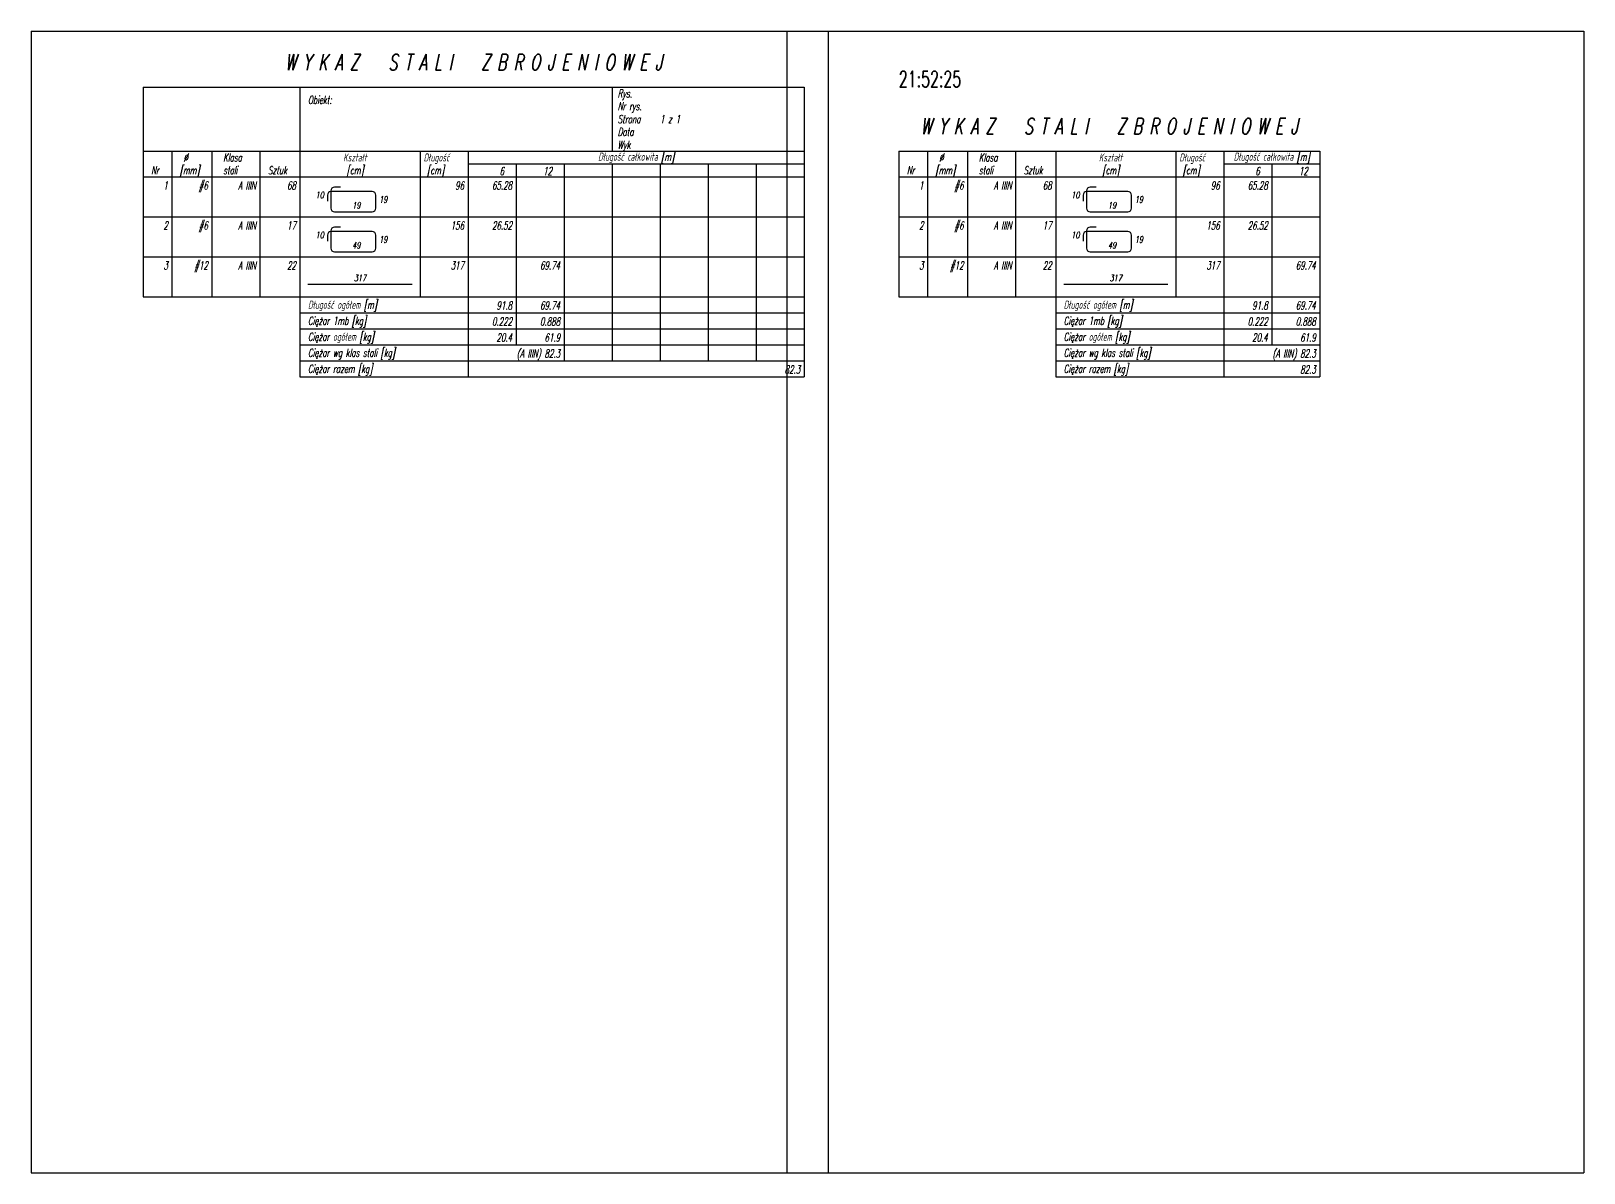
# Model space of a CAD drawing. Header units: millimetres. Extents: x 31098 to 33510, y -57712 to -56998.
# Drawn here: x 32540 to 33510, y -57712 to -56998 of the extents above; entities that cross this region are included whole.
import ezdxf
from ezdxf.enums import TextEntityAlignment as Align

# ---------------------------------------------------------------- set-up
doc = ezdxf.new("R2010")
doc.units = ezdxf.units.MM
doc.header["$LTSCALE"] = 50
doc.layers.add('__NIEDRUK__', color=54, linetype='Continuous', plot=False)
for name, color, linetype in [('ZBROJA_ZESTAWIENIE', 62, 'Continuous'), ('ZBROJA_ZESTAWIENIE1', 252, 'Continuous'), ('ZBROJA_ZESTAWIENIE2', 30, 'Continuous'), ('ZBROJA_ZESTAWIENIE3', 141, 'Continuous'), ('ZBROJA_ZESTAWIENIE4', 210, 'Continuous')]:
    doc.layers.add(name, color=color, linetype=linetype)
doc.styles.add('STYL_ZBROJA', font='romanszb.shx', dxfattribs={"width": 0.65, "oblique": 12})
doc.styles.add('text 2mm', font='romans.shx', dxfattribs={"width": 0.65})

# ---------------------------------------------------------------- blocks, each defined once
blk = doc.blocks.new('_zestawienie')
at = {"layer": 'ZBROJA_ZESTAWIENIE'}
for p, q in [((0, 0), (413, 0)), ((98, 0), (98, -40)), ((293, 0), (293, -40)), ((413, 0), (413, -40)), ((0, -40), (413, -40)), ((0, -40), (0, -48)), ((0, -48), (0, -56)), ((18, -40), (18, -48)), ((18, -48), (18, -56)), ((43, -40), (43, -48)), ((43, -48), (43, -56)), ((73, -40), (73, -48)), ((73, -48), (73, -56)), ((98, -40), (98, -48)), ((98, -48), (98, -56)), ((173, -40), (173, -48)), ((173, -48), (173, -56)), ((203, -40), (203, -48)), ((203, -48), (203, -56)), ((233, -48), (233, -56)), ((263, -48), (263, -56)), ((293, -48), (293, -56)), ((323, -48), (323, -56)), ((353, -48), (353, -56)), ((383, -48), (383, -56)), ((413, -40), (413, -56)), ((413, -48), (413, -56)), ((0, -56), (413, -56)), ((0, -56), (0, -81)), ((18, -56), (18, -81)), ((43, -56), (43, -81)), ((73, -56), (73, -81)), ((98, -56), (98, -81)), ((173, -56), (173, -81)), ((203, -56), (203, -81)), ((233, -56), (233, -81)), ((263, -56), (263, -81)), ((293, -56), (293, -81)), ((323, -56), (323, -81)), ((353, -56), (353, -81)), ((383, -56), (383, -81)), ((413, -56), (413, -81)), ((0, -81), (0, -106)), ((18, -81), (18, -106)), ((43, -81), (43, -106)), ((73, -81), (73, -106)), ((98, -81), (98, -106)), ((173, -81), (173, -106)), ((203, -81), (203, -106)), ((233, -81), (233, -106)), ((263, -81), (263, -106)), ((293, -81), (293, -106)), ((323, -81), (323, -106)), ((353, -81), (353, -106)), ((383, -81), (383, -106)), ((413, -81), (413, -106)), ((0, -106), (0, -131)), ((18, -106), (18, -131)), ((43, -106), (43, -131)), ((73, -106), (73, -131)), ((98, -106), (98, -131)), ((173, -106), (173, -131)), ((203, -106), (203, -131)), ((233, -106), (233, -131)), ((263, -106), (263, -131)), ((293, -106), (293, -131)), ((323, -106), (323, -131)), ((353, -106), (353, -131)), ((383, -106), (383, -131)), ((413, -106), (413, -131)), ((0, -131), (413, -131)), ((98, -131), (98, -181)), ((203, -131), (203, -181)), ((233, -131), (233, -161)), ((263, -131), (263, -161)), ((293, -131), (293, -171)), ((323, -131), (323, -171)), ((353, -131), (353, -171)), ((383, -131), (383, -171)), ((413, -131), (413, -171)), ((413, -131), (413, -171)), ((263, -161), (263, -171)), ((413, -171), (413, -181)), ((98, -181), (413, -181))]:
    blk.add_line(p, q, dxfattribs=at)
at = {"layer": 'ZBROJA_ZESTAWIENIE1'}
for p, q in [((-70, 35), (428, 35)), ((-70, 35), (-70, -678.5)), ((428, 35), (428, -678.5)), ((203, -48), (413, -48)), ((0, -81), (413, -81)), ((0, -106), (413, -106)), ((98, -141), (413, -141)), ((98, -151), (413, -151)), ((98, -161), (413, -161)), ((98, -171), (413, -171)), ((-70, -678.5), (428, -678.5))]:
    blk.add_line(p, q, dxfattribs=at)
at = {"layer": 'ZBROJA_ZESTAWIENIE2'}
blk.add_line((0, 0), (0, -40), dxfattribs=at)
at = {"layer": 'ZBROJA_ZESTAWIENIE3'}
for points in [[(123.35, -62.55), (119.5, -62.55, 0.414214), (117.3, -64.75), (117.3, -75.75, 0.414214), (119.5, -77.95), (143.1, -77.95, 0.414214), (145.3, -75.75), (145.3, -67.5, 0.414214), (143.1, -65.3), (117.35, -65.3, 0.414214), (115.15, -67.5), (115.15, -71.3)], [(123.35, -87.55), (119.5, -87.55, 0.414214), (117.3, -89.75), (117.3, -100.75, 0.414214), (119.5, -102.95), (143.1, -102.95, 0.414214), (145.3, -100.75), (145.3, -92.5, 0.414214), (143.1, -90.3), (117.35, -90.3, 0.414214), (115.15, -92.5), (115.15, -96.3)]]:
    blk.add_lwpolyline(points, format="xyb", dxfattribs=at)
blk.add_lwpolyline([(103, -123.2), (168, -123.2)], dxfattribs=at)
at = {"layer": 'ZBROJA_ZESTAWIENIE2', "style": 'STYL_ZBROJA', "oblique": 12, "width": 0.65}
for s, p in [('Obiekt:', (103, -12)), ('Rys. ', (296.5, -8)), ('Nr rys. ', (296.5, -16)), ('Strona ', (296.5, -24)), ('1 z 1', (323, -24)), ('Data ', (296.5, -32)), ('Wyk ', (296.5, -40)), (' %%c', (23, -48)), ('Klasa', (50, -48)), ('Kształt', (125, -48)), (' Długość', (173, -48)), ('Nr', (5, -56)), ('[mm]', (23, -56)), ('stali', (50, -56)), ('Sztuk', (78, -56)), (' [cm]', (125, -56)), ('  [cm]', (173, -56)), ('Długość ogółem [m]', (103, -140)), ('Ciężar 1mb [kg]', (103, -150)), ('Ciężar ogółem [kg]', (103, -160)), ('Ciężar wg klas stali [kg]', (103, -170)), ('Ciężar razem [kg]', (103, -180))]:
    blk.add_text(s, height=5, dxfattribs=at).set_placement(p, align=Align.BOTTOM_LEFT)
for s, height, p in [('Długość całkowita [m]', 5, (308, -46)), ('19', 4, (133.25, -75.9)), ('49', 4, (133.25, -100.9))]:
    blk.add_text(s, height=height, dxfattribs=at).set_placement(p, align=Align.CENTER)
for s, p in [('#6', (40.5, -64)), ('6', (225.5, -55)), ('12', (255.5, -55)), ('1', (15.5, -64)), ('A IIIN', (70.5, -64)), ('68', (95.5, -64)), ('96', (200.5, -64)), ('65.28', (230.5, -64)), ('2', (15.5, -89)), ('#6', (40.5, -89)), ('A IIIN', (70.5, -89)), ('17', (95.5, -89)), ('156', (200.5, -89)), ('26.52', (230.5, -89)), ('3', (15.5, -114)), ('#12', (40.5, -114)), ('A IIIN', (70.5, -114)), ('22', (95.5, -114)), ('317', (200.5, -114)), ('69.74', (260.5, -114)), ('91.8', (230.5, -139)), ('69.74', (260.5, -139)), ('0.222', (230.5, -149)), ('0.888', (260.5, -149)), ('20.4', (230.5, -159)), ('61.9', (260.5, -159)), ('(A IIIN) 82.3', (260.5, -169)), ('82.3', (410.5, -179))]:
    blk.add_text(s, height=5, dxfattribs=at).set_placement(p, align=Align.RIGHT)
for p in [(112.95, -70.6), (112.95, -95.6)]:
    blk.add_text('10', height=4, dxfattribs=at).set_placement(p, align=Align.BOTTOM_RIGHT)
for p in [(147.4, -70.25), (147.4, -95.25)]:
    blk.add_text('19', height=4, dxfattribs=at).set_placement(p, align=Align.MIDDLE_LEFT)
blk.add_text('317', height=4, dxfattribs=at).set_placement((135.5, -122.55), align=Align.BOTTOM_CENTER)
at = {"layer": 'ZBROJA_ZESTAWIENIE4', "style": 'STYL_ZBROJA', "oblique": 12, "width": 0.65}
blk.add_text('W Y K A Z   S T A L I   Z B R O J E N I O W E J', height=10, dxfattribs=at).set_placement((206.5, 10.5), align=Align.CENTER)
blk = doc.blocks.new('_zestawiejnieM')
at = {"layer": 'ZBROJA_ZESTAWIENIE'}
for p, q in [((0, -40), (263, -40)), ((0, -40), (0, -48)), ((0, -48), (0, -56)), ((18, -40), (18, -48)), ((18, -48), (18, -56)), ((43, -40), (43, -48)), ((43, -48), (43, -56)), ((73, -40), (73, -48)), ((73, -48), (73, -56)), ((98, -40), (98, -48)), ((98, -48), (98, -56)), ((173, -40), (173, -48)), ((173, -48), (173, -56)), ((203, -40), (203, -48)), ((203, -48), (203, -56)), ((233, -48), (233, -56)), ((263, -40), (263, -56)), ((263, -48), (263, -56)), ((263, -48), (263, -56)), ((0, -56), (263, -56)), ((0, -56), (0, -81)), ((18, -56), (18, -81)), ((43, -56), (43, -81)), ((73, -56), (73, -81)), ((98, -56), (98, -81)), ((173, -56), (173, -81)), ((203, -56), (203, -81)), ((233, -56), (233, -81)), ((263, -56), (263, -81)), ((263, -56), (263, -81)), ((0, -81), (0, -106)), ((18, -81), (18, -106)), ((43, -81), (43, -106)), ((73, -81), (73, -106)), ((98, -81), (98, -106)), ((173, -81), (173, -106)), ((203, -81), (203, -106)), ((233, -81), (233, -106)), ((263, -81), (263, -106)), ((263, -81), (263, -106)), ((0, -106), (0, -131)), ((18, -106), (18, -131)), ((43, -106), (43, -131)), ((73, -106), (73, -131)), ((98, -106), (98, -131)), ((173, -106), (173, -131)), ((203, -106), (203, -131)), ((233, -106), (233, -131)), ((263, -106), (263, -131)), ((263, -106), (263, -131)), ((0, -131), (263, -131)), ((98, -131), (98, -181)), ((203, -131), (203, -181)), ((233, -131), (233, -161)), ((263, -131), (263, -171)), ((263, -131), (263, -161)), ((263, -131), (263, -171)), ((263, -161), (263, -171)), ((263, -171), (263, -181)), ((98, -181), (263, -181))]:
    blk.add_line(p, q, dxfattribs=at)
at = {"layer": 'ZBROJA_ZESTAWIENIE1'}
for p, q in [((203, -48), (263, -48)), ((0, -81), (263, -81)), ((0, -106), (263, -106)), ((98, -141), (263, -141)), ((98, -151), (263, -151)), ((98, -161), (263, -161)), ((98, -171), (263, -171))]:
    blk.add_line(p, q, dxfattribs=at)
at = {"layer": 'ZBROJA_ZESTAWIENIE3'}
for points in [[(123.35, -62.55), (119.5, -62.55, 0.414214), (117.3, -64.75), (117.3, -75.75, 0.414214), (119.5, -77.95), (143.1, -77.95, 0.414214), (145.3, -75.75), (145.3, -67.5, 0.414214), (143.1, -65.3), (117.35, -65.3, 0.414214), (115.15, -67.5), (115.15, -71.3)], [(123.35, -87.55), (119.5, -87.55, 0.414214), (117.3, -89.75), (117.3, -100.75, 0.414214), (119.5, -102.95), (143.1, -102.95, 0.414214), (145.3, -100.75), (145.3, -92.5, 0.414214), (143.1, -90.3), (117.35, -90.3, 0.414214), (115.15, -92.5), (115.15, -96.3)]]:
    blk.add_lwpolyline(points, format="xyb", dxfattribs=at)
blk.add_lwpolyline([(103, -123.2), (168, -123.2)], dxfattribs=at)
at = {"layer": '__NIEDRUK__', "style": 'text 2mm', "width": 0.65}
blk.add_text('21:52:25', height=10, dxfattribs=at).set_placement((0, 0))
at = {"layer": 'ZBROJA_ZESTAWIENIE2', "style": 'STYL_ZBROJA', "oblique": 12, "width": 0.65}
for s, p in [(' %%c', (23, -48)), ('Klasa', (50, -48)), ('Kształt', (125, -48)), (' Długość', (173, -48)), ('Nr', (5, -56)), ('[mm]', (23, -56)), ('stali', (50, -56)), ('Sztuk', (78, -56)), (' [cm]', (125, -56)), ('  [cm]', (173, -56)), ('Długość ogółem [m]', (103, -140)), ('Ciężar 1mb [kg]', (103, -150)), ('Ciężar ogółem [kg]', (103, -160)), ('Ciężar wg klas stali [kg]', (103, -170)), ('Ciężar razem [kg]', (103, -180))]:
    blk.add_text(s, height=5, dxfattribs=at).set_placement(p, align=Align.BOTTOM_LEFT)
for s, height, p in [('Długość całkowita [m]', 5, (233, -46)), ('19', 4, (133.25, -75.9)), ('49', 4, (133.25, -100.9))]:
    blk.add_text(s, height=height, dxfattribs=at).set_placement(p, align=Align.CENTER)
for s, p in [('#6', (40.5, -64)), ('6', (225.5, -55)), ('12', (255.5, -55)), ('1', (15.5, -64)), ('A IIIN', (70.5, -64)), ('68', (95.5, -64)), ('96', (200.5, -64)), ('65.28', (230.5, -64)), ('2', (15.5, -89)), ('#6', (40.5, -89)), ('A IIIN', (70.5, -89)), ('17', (95.5, -89)), ('156', (200.5, -89)), ('26.52', (230.5, -89)), ('3', (15.5, -114)), ('#12', (40.5, -114)), ('A IIIN', (70.5, -114)), ('22', (95.5, -114)), ('317', (200.5, -114)), ('69.74', (260.5, -114)), ('91.8', (230.5, -139)), ('69.74', (260.5, -139)), ('0.222', (230.5, -149)), ('0.888', (260.5, -149)), ('20.4', (230.5, -159)), ('61.9', (260.5, -159)), ('(A IIIN) 82.3', (260.5, -169)), ('82.3', (260.5, -179))]:
    blk.add_text(s, height=5, dxfattribs=at).set_placement(p, align=Align.RIGHT)
for p in [(112.95, -70.6), (112.95, -95.6)]:
    blk.add_text('10', height=4, dxfattribs=at).set_placement(p, align=Align.BOTTOM_RIGHT)
for p in [(147.4, -70.25), (147.4, -95.25)]:
    blk.add_text('19', height=4, dxfattribs=at).set_placement(p, align=Align.MIDDLE_LEFT)
blk.add_text('317', height=4, dxfattribs=at).set_placement((135.5, -122.55), align=Align.BOTTOM_CENTER)
at = {"layer": 'ZBROJA_ZESTAWIENIE4', "style": 'STYL_ZBROJA', "oblique": 12, "width": 0.65}
blk.add_text('W Y K A Z   S T A L I   Z B R O J E N I O W E J', height=10, dxfattribs=at).set_placement((131.5, -29.5), align=Align.CENTER)

msp = doc.modelspace()

# ---------------------------------------------------------------- linework, layer by layer
at = {"layer": 'ZBROJA_ZESTAWIENIE1'}
for p, q in [((33011.825, -56998.074), (33509.825, -56998.074)), ((33011.825, -56998.074), (33011.825, -57711.574)), ((33011.825, -56998.074), (33509.825, -56998.074)), ((33011.825, -56998.074), (33011.825, -57711.574)), ((33011.825, -56998.074), (33509.825, -56998.074)), ((33011.825, -56998.074), (33011.825, -57711.574)), ((33011.825, -56998.074), (33509.825, -56998.074)), ((33011.825, -56998.074), (33011.825, -57711.574)), ((33011.825, -56998.074), (33509.825, -56998.074)), ((33011.825, -56998.074), (33011.825, -57711.574)), ((33011.825, -56998.074), (33509.825, -56998.074)), ((33011.825, -56998.074), (33011.825, -57711.574)), ((33011.825, -56998.074), (33509.825, -56998.074)), ((33011.825, -56998.074), (33011.825, -57711.574)), ((33011.825, -56998.074), (33509.825, -56998.074)), ((33011.825, -56998.074), (33011.825, -57711.574)), ((33011.825, -56998.074), (33509.825, -56998.074)), ((33011.825, -56998.074), (33011.825, -57711.574)), ((33011.825, -56998.074), (33509.825, -56998.074)), ((33011.825, -56998.074), (33011.825, -57711.574)), ((33011.825, -56998.074), (33509.825, -56998.074)), ((33011.825, -56998.074), (33011.825, -57711.574)), ((33011.825, -56998.074), (33509.825, -56998.074)), ((33011.825, -56998.074), (33011.825, -57711.574)), ((33011.825, -56998.074), (33509.825, -56998.074)), ((33011.825, -56998.074), (33011.825, -57711.574)), ((33509.825, -56998.074), (33509.825, -57711.574)), ((33509.825, -56998.074), (33509.825, -57711.574)), ((33509.825, -56998.074), (33509.825, -57711.574)), ((33509.825, -56998.074), (33509.825, -57711.574)), ((33509.825, -56998.074), (33509.825, -57711.574)), ((33509.825, -56998.074), (33509.825, -57711.574)), ((33509.825, -56998.074), (33509.825, -57711.574)), ((33509.825, -56998.074), (33509.825, -57711.574)), ((33509.825, -56998.074), (33509.825, -57711.574)), ((33509.825, -56998.074), (33509.825, -57711.574)), ((33509.825, -56998.074), (33509.825, -57711.574)), ((33509.825, -56998.074), (33509.825, -57711.574)), ((33509.825, -56998.074), (33509.825, -57711.574)), ((33011.825, -57711.574), (33509.825, -57711.574)), ((33011.825, -57711.574), (33509.825, -57711.574)), ((33011.825, -57711.574), (33509.825, -57711.574)), ((33011.825, -57711.574), (33509.825, -57711.574)), ((33011.825, -57711.574), (33509.825, -57711.574)), ((33011.825, -57711.574), (33509.825, -57711.574)), ((33011.825, -57711.574), (33509.825, -57711.574)), ((33011.825, -57711.574), (33509.825, -57711.574)), ((33011.825, -57711.574), (33509.825, -57711.574)), ((33011.825, -57711.574), (33509.825, -57711.574)), ((33011.825, -57711.574), (33509.825, -57711.574)), ((33011.825, -57711.574), (33509.825, -57711.574)), ((33011.825, -57711.574), (33509.825, -57711.574))]:
    msp.add_line(p, q, dxfattribs=at)

# ---------------------------------------------------------------- block references
msp.add_blockref('_zestawiejnieM', (33081.825, -57033.074))
at = {"layer": 'ZBROJA_ZESTAWIENIE'}
msp.add_blockref('_zestawienie', (32609.75, -57033.074), dxfattribs=at)

doc.saveas('drawing.dxf')
